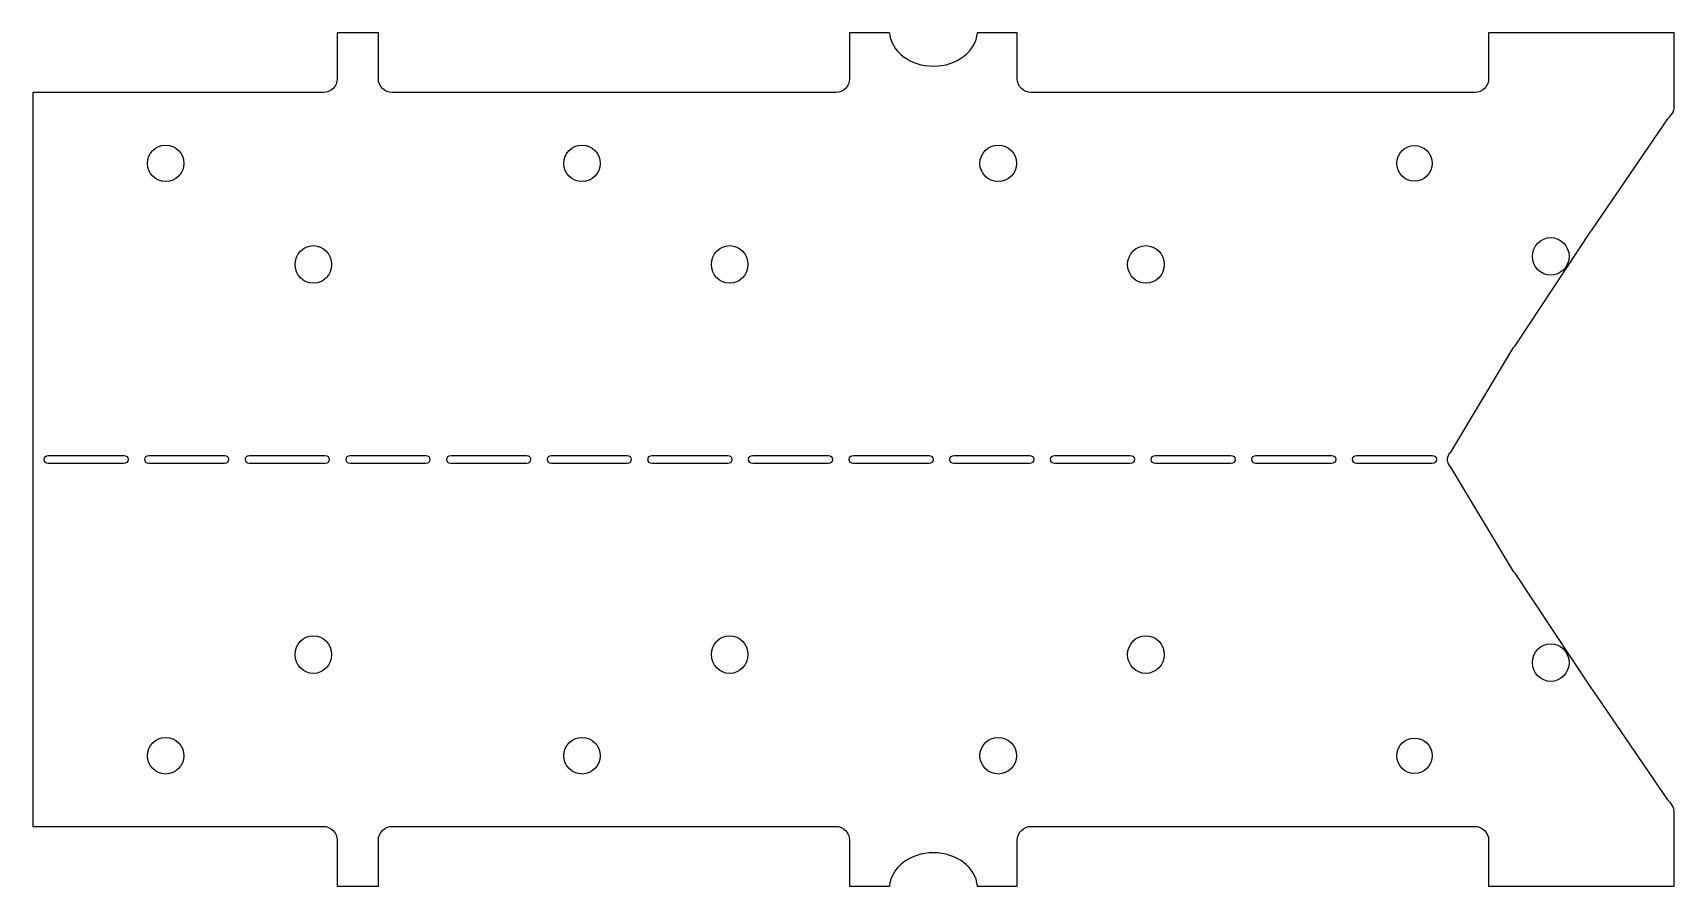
# Model space of a CAD drawing. Header units: millimetres. Extents: x -726 to 468, y -578 to 43.
import ezdxf

# ---------------------------------------------------------------- set-up
doc = ezdxf.new("R2010")
doc.units = ezdxf.units.MM

msp = doc.modelspace()

# ---------------------------------------------------------------- linework, layer by layer
for p, q in [((408.4, -99.5), (463.1, -19.2)), ((352, -184.3), (407.3, -100.7)), ((305.2, -261.6), (350.9, -185.6)), ((350.9, -348.5), (305.2, -272.5)), ((407.3, -433.3), (352, -349.7)), ((463.1, -514.8), (408.4, -434.5))]:
    msp.add_line(p, q)
for points in [[(-102.9, 43.5), (-132, 43.5), (-132, 10, -0.414214), (-142, 0), (-464.7, 0, -0.414214), (-474.7, 10), (-474.7, 43.5), (-504.7, 43.5), (-504.7, 10, -0.414214), (-514.7, 0), (-726, 0), (-726, -534), (-514.7, -534, -0.414214), (-504.7, -544), (-504.7, -577.5), (-474.7, -577.5), (-474.7, -544, -0.414214), (-464.7, -534), (-142, -534, -0.414214), (-132, -544), (-132, -577.5), (-102.9, -577.5)], [(467.7, -11.3), (467.7, 43.5), (332.8, 43.5), (332.8, 10, -0.414214), (322.8, 0), (0, 0, -0.414214), (-10, 10), (-10, 43.5), (-39.1, 43.5)], [(-39.1, -577.5), (-10, -577.5), (-10, -544, -0.414214), (0, -534), (322.8, -534, -0.414214), (332.8, -544), (332.8, -577.5), (467.7, -577.5), (467.7, -522.8)]]:
    msp.add_lwpolyline(points, format="xyb")
for points in [[(-714.8, -270, -1), (-714.8, -264), (-659.8, -264, -1), (-659.8, -270)], [(-641.6, -270, -1), (-641.6, -264), (-586.6, -264, -1), (-586.6, -270)], [(-568.4, -270, -1), (-568.4, -264), (-513.4, -264, -1), (-513.4, -270)], [(-495.2, -270, -1), (-495.2, -264), (-440.2, -264, -1), (-440.2, -270)], [(-422, -270, -1), (-422, -264), (-367, -264, -1), (-367, -270)], [(-348.8, -270, -1), (-348.8, -264), (-293.8, -264, -1), (-293.8, -270)], [(-275.6, -270, -1), (-275.6, -264), (-220.6, -264, -1), (-220.6, -270)], [(-202.4, -270, -1), (-202.4, -264), (-147.4, -264, -1), (-147.4, -270)], [(-129.2, -270, -1), (-129.2, -264), (-74.2, -264, -1), (-74.2, -270)], [(-56, -270, -1), (-56, -264), (-1, -264, -1), (-1, -270)], [(17.2, -270, -1), (17.2, -264), (72.2, -264, -1), (72.2, -270)], [(90.4, -270, -1), (90.4, -264), (145.4, -264, -1), (145.4, -270)], [(163.6, -270, -1), (163.6, -264), (218.6, -264, -1), (218.6, -270)], [(291.8, -264, -1), (291.8, -270), (236.8, -270, -1), (236.8, -264)]]:
    msp.add_lwpolyline(points, format="xyb", close=True)
for centre, radius in [((-629.4, -51.5), 13.3), ((-326.6, -51.5), 13.3), ((-23.9, -51.5), 13.3), ((278.9, -51.5), 12.9), ((-629.4, -482.6), 13.3), ((-326.6, -482.6), 13.3), ((-23.9, -482.6), 13.3), ((278.9, -482.6), 12.9)]:
    msp.add_circle(centre, radius)
for centre, start_param, end_param in [((-71, 45), 0.058285, 3.083307), ((-71, -579), 3.199878, 6.2249)]:
    msp.add_ellipse(centre, major_axis=(-32, 0), ratio=0.805059, start_param=start_param, end_param=end_param)
for centre, major_axis in [((378, -119.2), (0, 13.7)), ((-522, -125.1), (0, 13.7)), ((-219.2, -125.1), (0, 13.7)), ((83.5, -125.1), (0, 13.7)), ((-522, -409), (0, -13.7)), ((-219.2, -409), (0, -13.7)), ((83.5, -409), (0, -13.7)), ((378, -414.8), (0, -13.7))]:
    msp.add_ellipse(centre, major_axis=major_axis, ratio=0.96989)
for points, knots in [([(464.6, -17.5), (466, -15.9), (467.2, -14.3), (467.6, -12.6), (467.7, -12.2), (467.7, -11.7), (467.7, -11.3)], [-1.24029, -1.24029, -1.24029, -1.24029, -0.275173, -0.275173, -0.275173, 0, 0, 0, 0]), ([(305.2, -272.5), (303.9, -270.9), (303, -269.3), (302.8, -267.7), (302.6, -266.1), (303.2, -264.5), (304.2, -262.9), (304.5, -262.4), (304.9, -262), (305.2, -261.6)], [-1.078758, -1.078758, -1.078758, -1.078758, -0.128576, -0.128576, -0.128576, 0.8149, 0.8149, 0.8149, 1.078758, 1.078758, 1.078758, 1.078758]), ([(467.7, -522.8), (467.7, -521.2), (467, -519.5), (465.8, -517.9), (465.4, -517.4), (465, -517), (464.6, -516.5)], [0, 0, 0, 0, 0.965117, 0.965117, 0.965117, 1.24029, 1.24029, 1.24029, 1.24029])]:
    msp.add_open_spline(points, degree=3, knots=knots)
for points in [[(463.1, -19.2), (463.6, -18.7), (464.2, -18.1), (464.6, -17.5)], [(407.3, -100.7), (407.6, -100.3), (408, -99.9), (408.4, -99.5)], [(350.9, -185.6), (351.2, -185.2), (351.6, -184.7), (352, -184.3)], [(352, -349.7), (351.6, -349.3), (351.2, -348.9), (350.9, -348.5)], [(408.4, -434.5), (408, -434.1), (407.6, -433.7), (407.3, -433.3)], [(464.6, -516.5), (464.2, -515.9), (463.6, -515.4), (463.1, -514.8)]]:
    msp.add_open_spline(points, degree=3)

doc.saveas('drawing.dxf')
